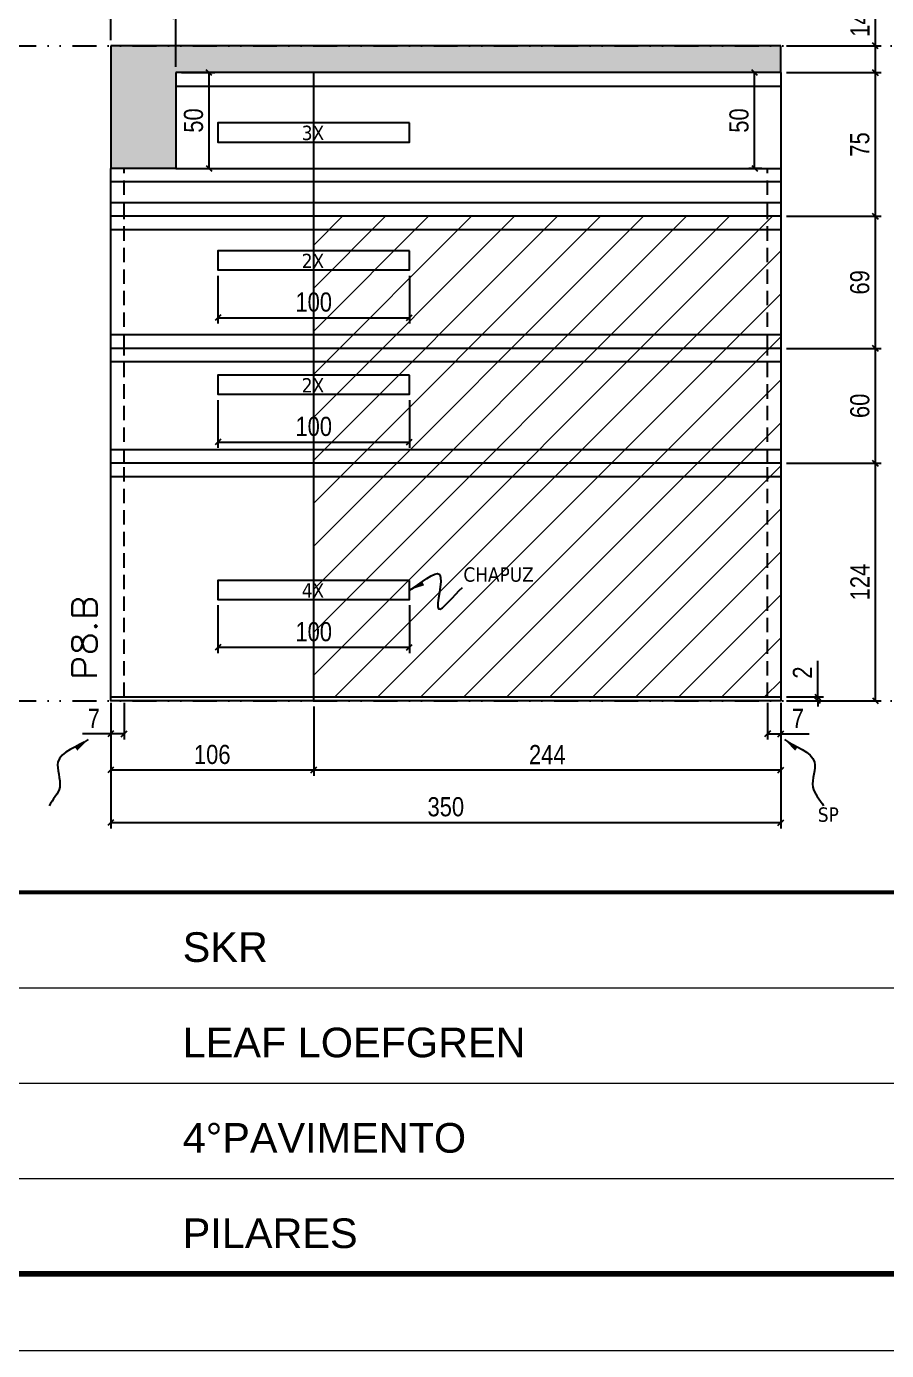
# Model space of a CAD drawing. Extents: x 14400 to 27878, y -21631 to 6985.
# Drawn here: x 19799 to 20248, y 2489 to 3180 of the extents above; entities that cross this region are included whole.
import ezdxf

# ---------------------------------------------------------------- set-up
doc = ezdxf.new("R2010")
doc.units = 0
for name, pattern in [('CONTINUO', [0]), ('DASHED', [0.75, 0.5, -0.25]), ('DIVIDE2', [0.625, 0.25, -0.125, 0, -0.125, 0, -0.125]), ('HIDDEN', [0.375, 0.25, -0.125])]:
    doc.linetypes.add(name, pattern=pattern)
for name, color, linetype in [('COTA', 241, 'Continuous'), ('Nível', 160, 'Continuous'), ('Painéis', 200, 'Continuous'), ('SARR_2.2x10', 60, 'Continuous'), ('SARR_2.2x7', 40, 'Continuous'), ('Sarrafo de Pressão', 42, 'HIDDEN'), ('texto', 7, 'Continuous')]:
    doc.layers.add(name, color=color, linetype=linetype)
for name, color, linetype, lineweight in [('Folhas', 255, 'Continuous', 9), ('Hachura', 251, 'Continuous', 9), ('SARRAFO DE PRESSAO', 251, 'DASHED', 9), ('Texto Seção', 7, 'Continuous', 15)]:
    doc.layers.add(name, color=color, linetype=linetype, lineweight=lineweight)
doc.styles.add('ARIAL', font='arial.ttf')
doc.styles.add('COTA TECNICA', font='techl___.ttf', dxfattribs={"height": 10})
doc.styles.add('COTA TECNICA-50', font='techl___.ttf', dxfattribs={"height": 10})
doc.styles.add('REGUA-120', font='ROMANS.shx', dxfattribs={"height": 15})
doc.styles.get("Standard").update_dxf_attribs({"font": 'arial.ttf'})
doc.dimstyles.new('COTA PAINEL-50', dxfattribs={"dimtxt": 10, "dimasz": 3, "dimexe": 3, "dimexo": 3, "dimgap": 3, "dimtad": 1, "dimdec": 1, "dimzin": 12, "dimdsep": 46, "dimtxsty": 'COTA TECNICA-50', "dimblk1": 'OBLIQUE', "dimblk2": 'OBLIQUE', "dimsah": 1, "dimcen": 0.9, "dimclrd": 4, "dimclre": 4, "dimclrt": 240, "dimadec": 1, "dimazin": 3, "dimtfac": 1, "dimtdec": 1, "dimtmove": 0, "dimatfit": 3, "dimfxl": 1, "dimtolj": 1, "dimtzin": 12, "dimarcsym": 0})
doc.dimstyles.new('PAINEL', dxfattribs={"dimtxt": 10, "dimasz": 3, "dimexe": 3, "dimexo": 3, "dimgap": 3, "dimtad": 1, "dimdec": 1, "dimzin": 12, "dimdsep": 46, "dimtxsty": 'COTA TECNICA', "dimblk1": 'OBLIQUE', "dimblk2": 'OBLIQUE', "dimsah": 1, "dimcen": 0.9, "dimclrd": 4, "dimclre": 4, "dimclrt": 240, "dimadec": 1, "dimazin": 3, "dimtfac": 1, "dimtdec": 1, "dimtmove": 0, "dimatfit": 3, "dimfxl": 1, "dimtolj": 1, "dimtzin": 12, "dimarcsym": 0})
doc.dimstyles.get("Standard").update_dxf_attribs({"dimtxt": 0.18, "dimasz": 0.18, "dimexe": 0.18, "dimexo": 0.0625, "dimgap": 0.09, "dimtad": 0, "dimtih": 1, "dimtoh": 1, "dimdec": 4, "dimzin": 0, "dimdsep": 46, "dimtxsty": 'Standard', "dimcen": 0.09, "dimadec": 0, "dimazin": 0, "dimtfac": 1, "dimtdec": 4, "dimtofl": 0, "dimtmove": 0, "dimatfit": 3, "dimfxl": 1, "dimtolj": 1, "dimtzin": 0, "dimarcsym": 0})

# ---------------------------------------------------------------- blocks, each defined once
blk = doc.blocks.new('9999999999')
at = {"color": 30, "linetype": 'CONTINUO'}
for p, q in [((98564.56, 34379.64), (99583.98, 34379.64)), ((98564.56, 34329.83), (99487.98, 34329.83)), ((98564.56, 34280.02), (99487.98, 34280.02))]:
    blk.add_line(p, q, dxfattribs=at)
at = {"color": 30, "linetype": 'CONTINUO', "const_width": 2}
blk.add_lwpolyline([(99583.98, 34230.21), (99583.98, 34414.45, 0.414214), (99568.98, 34429.45), (98228.98, 34429.45, 0.414214), (98213.98, 34414.45), (98213.98, 34245.21, 0.414214), (98228.98, 34230.21), (99583.98, 34230.21)], format="xyb", dxfattribs=at)
at = {"layer": 'Folhas'}
blk.add_lwpolyline([(98138.98, 34190.21), (99623.98, 34190.21), (99623.98, 35240.21), (98138.98, 35240.21)], close=True, dxfattribs=at)
at = {"layer": 'Folhas', "color": 30, "const_width": 3}
blk.add_lwpolyline([(98213.98, 34230.21), (99583.98, 34230.21), (99583.98, 35200.21), (98213.98, 35200.21)], close=True, dxfattribs=at)
at = {"color": 7, "linetype": 'Continuous', "ltscale": 5, "style": 'ARIAL'}
for s, height, p in [('SKR', 15.483, (98837.68, 34393.13)), ('LEAF LOEFGREN', 15.4829, (98837.68, 34343.32)), ('4°PAVIMENTO', 15.4829, (98837.68, 34293.51)), ('PILARES', 15.483, (98837.68, 34243.7))]:
    blk.add_text(s, height=height, dxfattribs=at).set_placement(p)
blk = doc.blocks.new('_Oblique')
at = {"color": 0, "linetype": 'ByBlock', "lineweight": -2}
blk.add_line((-0.5, -0.5), (0.5, 0.5), dxfattribs=at)
blk = doc.blocks.new('*D2337')
at = {"layer": 'COTA', "color": 4, "lineweight": -2, "transparency": 16777216}
for p, q in [((20196.1, 2952.29), (20245.47, 2952.29)), ((20242.47, 2828.29), (20242.47, 2952.29)), ((20196.1, 2828.29), (20245.47, 2828.29))]:
    blk.add_line(p, q, dxfattribs=at)
at = {"layer": 'Defpoints', "color": 0, "transparency": 16777216}
for p in [(20193.1, 2952.29), (20242.47, 2952.29), (20193.1, 2828.29)]:
    blk.add_point(p, dxfattribs=at)
at = {"layer": 'COTA', "color": 4, "lineweight": -2, "transparency": 16777216, "xscale": 3, "yscale": 3, "zscale": 3}
for p, rotation in [((20242.47, 2952.29), 90), ((20242.47, 2828.29), 270)]:
    blk.add_blockref('_Oblique', p, dxfattribs=dict(at, rotation=rotation))
at = {"layer": 'COTA', "color": 240, "transparency": 16777216, "insert": (20234.4, 2890.29), "char_height": 10, "attachment_point": 5, "rotation": 90, "style": 'COTA TECNICA'}
blk.add_mtext('\\A1;124', dxfattribs=at)
blk = doc.blocks.new('*D2338')
at = {"layer": 'COTA', "color": 4, "lineweight": -2, "transparency": 16777216}
for p, q in [((20196.1, 3012.29), (20245.47, 3012.29)), ((20242.47, 2952.29), (20242.47, 3012.29)), ((20196.1, 2952.29), (20245.47, 2952.29))]:
    blk.add_line(p, q, dxfattribs=at)
at = {"layer": 'Defpoints', "color": 0, "transparency": 16777216}
for p in [(20193.1, 3012.29), (20242.47, 3012.29), (20193.1, 2952.29)]:
    blk.add_point(p, dxfattribs=at)
at = {"layer": 'COTA', "color": 4, "lineweight": -2, "transparency": 16777216, "xscale": 3, "yscale": 3, "zscale": 3}
for p, rotation in [((20242.47, 3012.29), 90), ((20242.47, 2952.29), 270)]:
    blk.add_blockref('_Oblique', p, dxfattribs=dict(at, rotation=rotation))
at = {"layer": 'COTA', "color": 240, "transparency": 16777216, "insert": (20234.37, 2982.29), "char_height": 10, "attachment_point": 5, "rotation": 90, "style": 'COTA TECNICA'}
blk.add_mtext('\\A1;60', dxfattribs=at)
blk = doc.blocks.new('*D4444')
at = {"layer": 'COTA', "color": 4, "lineweight": -2, "transparency": 16777216}
for p, q in [((20242.47, 3170.29), (20242.47, 3189.4)), ((20196.1, 3170.29), (20245.47, 3170.29)), ((20242.47, 3156.29), (20242.47, 3170.29)), ((20196.1, 3156.29), (20245.47, 3156.29))]:
    blk.add_line(p, q, dxfattribs=at)
at = {"layer": 'Defpoints', "color": 0, "transparency": 16777216}
for p in [(20193.1, 3170.29), (20242.47, 3170.29), (20193.1, 3156.29)]:
    blk.add_point(p, dxfattribs=at)
at = {"layer": 'COTA', "color": 4, "lineweight": -2, "transparency": 16777216, "xscale": 3, "yscale": 3, "zscale": 3}
for p, rotation in [((20242.47, 3170.29), 90), ((20242.47, 3156.29), 270)]:
    blk.add_blockref('_Oblique', p, dxfattribs=dict(at, rotation=rotation))
at = {"layer": 'COTA', "color": 240, "transparency": 16777216, "insert": (20234.4, 3181.34), "char_height": 10, "attachment_point": 5, "rotation": 90, "style": 'COTA TECNICA'}
blk.add_mtext('\\A1;14', dxfattribs=at)
blk = doc.blocks.new('*D4451')
at = {"layer": 'COTA', "color": 4, "lineweight": -2, "transparency": 16777216}
for p, q in [((20196.1, 3081.29), (20245.47, 3081.29)), ((20242.47, 3012.29), (20242.47, 3081.29)), ((20196.1, 3012.29), (20245.47, 3012.29))]:
    blk.add_line(p, q, dxfattribs=at)
at = {"layer": 'Defpoints', "color": 0, "transparency": 16777216}
for p in [(20193.1, 3081.29), (20242.47, 3081.29), (20193.1, 3012.29)]:
    blk.add_point(p, dxfattribs=at)
at = {"layer": 'COTA', "color": 4, "lineweight": -2, "transparency": 16777216, "xscale": 3, "yscale": 3, "zscale": 3}
for p, rotation in [((20242.47, 3081.29), 90), ((20242.47, 3012.29), 270)]:
    blk.add_blockref('_Oblique', p, dxfattribs=dict(at, rotation=rotation))
at = {"layer": 'COTA', "color": 240, "transparency": 16777216, "insert": (20234.34, 3046.79), "char_height": 10, "attachment_point": 5, "rotation": 90, "style": 'COTA TECNICA'}
blk.add_mtext('\\A1;69', dxfattribs=at)
blk = doc.blocks.new('*D4450')
at = {"layer": 'COTA', "color": 4, "lineweight": -2, "transparency": 16777216}
for p, q in [((20196.1, 3156.29), (20245.47, 3156.29)), ((20242.47, 3081.29), (20242.47, 3156.29)), ((20196.1, 3081.29), (20245.47, 3081.29))]:
    blk.add_line(p, q, dxfattribs=at)
at = {"layer": 'Defpoints', "color": 0, "transparency": 16777216}
for p in [(20193.1, 3156.29), (20242.47, 3156.29), (20193.1, 3081.29)]:
    blk.add_point(p, dxfattribs=at)
at = {"layer": 'COTA', "color": 4, "lineweight": -2, "transparency": 16777216, "xscale": 3, "yscale": 3, "zscale": 3}
for p, rotation in [((20242.47, 3156.29), 90), ((20242.47, 3081.29), 270)]:
    blk.add_blockref('_Oblique', p, dxfattribs=dict(at, rotation=rotation))
at = {"layer": 'COTA', "color": 240, "transparency": 16777216, "insert": (20234.36, 3118.79), "char_height": 10, "attachment_point": 5, "rotation": 90, "style": 'COTA TECNICA'}
blk.add_mtext('\\A1;75', dxfattribs=at)
blk = doc.blocks.new('*D4458')
at = {"layer": 'COTA', "color": 4, "lineweight": -2, "transparency": 16777216}
for p, q in [((19843.1, 2827.29), (19843.1, 2761.67)), ((20193.1, 2827.29), (20193.1, 2761.67)), ((19843.1, 2764.67), (20193.1, 2764.67))]:
    blk.add_line(p, q, dxfattribs=at)
at = {"layer": 'Defpoints', "color": 0, "transparency": 16777216}
for p in [(19843.1, 2830.29), (20193.1, 2830.29), (20193.1, 2764.67)]:
    blk.add_point(p, dxfattribs=at)
at = {"layer": 'COTA', "color": 4, "lineweight": -2, "transparency": 16777216, "xscale": 3, "yscale": 3, "zscale": 3, "rotation": 180}
blk.add_blockref('_Oblique', (19843.1, 2764.67), dxfattribs=at)
at = {"layer": 'COTA', "color": 4, "lineweight": -2, "transparency": 16777216, "xscale": 3, "yscale": 3, "zscale": 3}
blk.add_blockref('_Oblique', (20193.1, 2764.67), dxfattribs=at)
at = {"layer": 'COTA', "color": 240, "transparency": 16777216, "insert": (20018.1, 2772.89), "char_height": 10, "attachment_point": 5, "style": 'COTA TECNICA'}
blk.add_mtext('\\A1;350', dxfattribs=at)
blk = doc.blocks.new('*D4459')
at = {"layer": 'COTA', "color": 4, "lineweight": -2, "transparency": 16777216}
for p, q in [((19843.1, 2825.29), (19843.1, 2808.04)), ((19850.1, 2827.29), (19850.1, 2808.04)), ((19843.1, 2811.04), (19828.37, 2811.04)), ((19850.1, 2811.04), (19843.1, 2811.04))]:
    blk.add_line(p, q, dxfattribs=at)
at = {"layer": 'Defpoints', "color": 0, "transparency": 16777216}
for p in [(19843.1, 2828.29), (19850.1, 2830.29), (19843.1, 2811.04)]:
    blk.add_point(p, dxfattribs=at)
at = {"layer": 'COTA', "color": 4, "lineweight": -2, "transparency": 16777216, "xscale": 3, "yscale": 3, "zscale": 3, "rotation": 180}
blk.add_blockref('_Oblique', (19843.1, 2811.04), dxfattribs=at)
at = {"layer": 'COTA', "color": 4, "lineweight": -2, "transparency": 16777216, "xscale": 3, "yscale": 3, "zscale": 3}
blk.add_blockref('_Oblique', (19850.1, 2811.04), dxfattribs=at)
at = {"layer": 'COTA', "color": 240, "transparency": 16777216, "insert": (19834.24, 2819.12), "char_height": 10, "attachment_point": 5, "style": 'COTA TECNICA-50'}
blk.add_mtext('\\A1;7', dxfattribs=at)
blk = doc.blocks.new('*D4460')
at = {"layer": 'COTA', "color": 4, "lineweight": -2, "transparency": 16777216}
for p, q in [((20186.1, 2827.29), (20186.1, 2808.04)), ((20193.1, 2825.29), (20193.1, 2808.04)), ((20186.1, 2811.04), (20193.1, 2811.04)), ((20193.1, 2811.04), (20207.83, 2811.04))]:
    blk.add_line(p, q, dxfattribs=at)
at = {"layer": 'Defpoints', "color": 0, "transparency": 16777216}
for p in [(20186.1, 2830.29), (20193.1, 2828.29), (20193.1, 2811.04)]:
    blk.add_point(p, dxfattribs=at)
at = {"layer": 'COTA', "color": 4, "lineweight": -2, "transparency": 16777216, "xscale": 3, "yscale": 3, "zscale": 3, "rotation": 180}
blk.add_blockref('_Oblique', (20186.1, 2811.04), dxfattribs=at)
at = {"layer": 'COTA', "color": 4, "lineweight": -2, "transparency": 16777216, "xscale": 3, "yscale": 3, "zscale": 3}
blk.add_blockref('_Oblique', (20193.1, 2811.04), dxfattribs=at)
at = {"layer": 'COTA', "color": 240, "transparency": 16777216, "insert": (20201.97, 2819.12), "char_height": 10, "attachment_point": 5, "style": 'COTA TECNICA-50'}
blk.add_mtext('\\A1;7', dxfattribs=at)
blk = doc.blocks.new('*D4461')
at = {"layer": 'COTA', "color": 4, "lineweight": -2, "transparency": 16777216}
for p, q in [((19949.1, 2825.29), (19949.1, 2789.11)), ((20193.1, 2825.29), (20193.1, 2789.11)), ((20193.1, 2792.11), (19949.1, 2792.11))]:
    blk.add_line(p, q, dxfattribs=at)
at = {"layer": 'Defpoints', "color": 0, "transparency": 16777216}
for p in [(19949.1, 2828.29), (20193.1, 2828.29), (19949.1, 2792.11)]:
    blk.add_point(p, dxfattribs=at)
at = {"layer": 'COTA', "color": 4, "lineweight": -2, "transparency": 16777216, "xscale": 3, "yscale": 3, "zscale": 3, "rotation": 180}
blk.add_blockref('_Oblique', (19949.1, 2792.11), dxfattribs=at)
at = {"layer": 'COTA', "color": 4, "lineweight": -2, "transparency": 16777216, "xscale": 3, "yscale": 3, "zscale": 3}
blk.add_blockref('_Oblique', (20193.1, 2792.11), dxfattribs=at)
at = {"layer": 'COTA', "color": 240, "transparency": 16777216, "insert": (20071.1, 2800.18), "char_height": 10, "attachment_point": 5, "style": 'COTA TECNICA'}
blk.add_mtext('\\A1;244', dxfattribs=at)
blk = doc.blocks.new('*D4464')
at = {"layer": 'COTA', "color": 4, "lineweight": -2, "transparency": 16777216}
for p, q in [((19843.1, 2825.29), (19843.1, 2789.11)), ((19949.1, 2825.29), (19949.1, 2789.11)), ((19949.1, 2792.11), (19843.1, 2792.11))]:
    blk.add_line(p, q, dxfattribs=at)
at = {"layer": 'Defpoints', "color": 0, "transparency": 16777216}
for p in [(19843.1, 2828.29), (19949.1, 2828.29), (19843.1, 2792.11)]:
    blk.add_point(p, dxfattribs=at)
at = {"layer": 'COTA', "color": 4, "lineweight": -2, "transparency": 16777216, "xscale": 3, "yscale": 3, "zscale": 3, "rotation": 180}
blk.add_blockref('_Oblique', (19843.1, 2792.11), dxfattribs=at)
at = {"layer": 'COTA', "color": 4, "lineweight": -2, "transparency": 16777216, "xscale": 3, "yscale": 3, "zscale": 3}
blk.add_blockref('_Oblique', (19949.1, 2792.11), dxfattribs=at)
at = {"layer": 'COTA', "color": 240, "transparency": 16777216, "insert": (19896.1, 2800.21), "char_height": 10, "attachment_point": 5, "style": 'COTA TECNICA'}
blk.add_mtext('\\A1;106', dxfattribs=at)
blk = doc.blocks.new('*D4456')
at = {"layer": 'COTA', "color": 4, "linetype": 'ByBlock', "lineweight": -2, "transparency": 16777216}
for p, q in [((19899.1, 2878.13), (19899.1, 2853.2)), ((19999.1, 2878.13), (19999.1, 2853.2)), ((19899.1, 2856.2), (19999.1, 2856.2))]:
    blk.add_line(p, q, dxfattribs=at)
at = {"layer": 'Defpoints', "color": 0, "linetype": 'ByBlock', "transparency": 16777216}
for p in [(19899.1, 2881.13), (19999.1, 2881.13), (19999.1, 2856.2)]:
    blk.add_point(p, dxfattribs=at)
at = {"layer": 'COTA', "color": 4, "linetype": 'ByBlock', "lineweight": -2, "transparency": 16777216, "xscale": 3, "yscale": 3, "zscale": 3, "rotation": 180}
blk.add_blockref('_Oblique', (19899.1, 2856.2), dxfattribs=at)
at = {"layer": 'COTA', "color": 4, "linetype": 'ByBlock', "lineweight": -2, "transparency": 16777216, "xscale": 3, "yscale": 3, "zscale": 3}
blk.add_blockref('_Oblique', (19999.1, 2856.2), dxfattribs=at)
at = {"layer": 'COTA', "color": 240, "linetype": 'ByBlock', "transparency": 16777216, "insert": (19949.1, 2864.3), "char_height": 10, "attachment_point": 5, "style": 'COTA TECNICA'}
blk.add_mtext('\\A1;100', dxfattribs=at)
blk = doc.blocks.new('*D4457')
at = {"layer": 'COTA', "color": 4, "linetype": 'ByBlock', "lineweight": -2, "transparency": 16777216}
for p, q in [((19899.1, 2985.32), (19899.1, 2960.4)), ((19999.1, 2985.32), (19999.1, 2960.4)), ((19899.1, 2963.4), (19999.1, 2963.4))]:
    blk.add_line(p, q, dxfattribs=at)
at = {"layer": 'Defpoints', "color": 0, "linetype": 'ByBlock', "transparency": 16777216}
for p in [(19899.1, 2988.32), (19999.1, 2988.32), (19999.1, 2963.4)]:
    blk.add_point(p, dxfattribs=at)
at = {"layer": 'COTA', "color": 4, "linetype": 'ByBlock', "lineweight": -2, "transparency": 16777216, "xscale": 3, "yscale": 3, "zscale": 3, "rotation": 180}
blk.add_blockref('_Oblique', (19899.1, 2963.4), dxfattribs=at)
at = {"layer": 'COTA', "color": 4, "linetype": 'ByBlock', "lineweight": -2, "transparency": 16777216, "xscale": 3, "yscale": 3, "zscale": 3}
blk.add_blockref('_Oblique', (19999.1, 2963.4), dxfattribs=at)
at = {"layer": 'COTA', "color": 240, "linetype": 'ByBlock', "transparency": 16777216, "insert": (19949.1, 2971.5), "char_height": 10, "attachment_point": 5, "style": 'COTA TECNICA'}
blk.add_mtext('\\A1;100', dxfattribs=at)
blk = doc.blocks.new('*D4455')
at = {"layer": 'COTA', "color": 4, "linetype": 'ByBlock', "lineweight": -2, "transparency": 16777216}
for p, q in [((19899.1, 3050.27), (19899.1, 3025.34)), ((19999.1, 3050.27), (19999.1, 3025.34)), ((19899.1, 3028.34), (19999.1, 3028.34))]:
    blk.add_line(p, q, dxfattribs=at)
at = {"layer": 'Defpoints', "color": 0, "linetype": 'ByBlock', "transparency": 16777216}
for p in [(19899.1, 3053.27), (19999.1, 3053.27), (19999.1, 3028.34)]:
    blk.add_point(p, dxfattribs=at)
at = {"layer": 'COTA', "color": 4, "linetype": 'ByBlock', "lineweight": -2, "transparency": 16777216, "xscale": 3, "yscale": 3, "zscale": 3, "rotation": 180}
blk.add_blockref('_Oblique', (19899.1, 3028.34), dxfattribs=at)
at = {"layer": 'COTA', "color": 4, "linetype": 'ByBlock', "lineweight": -2, "transparency": 16777216, "xscale": 3, "yscale": 3, "zscale": 3}
blk.add_blockref('_Oblique', (19999.1, 3028.34), dxfattribs=at)
at = {"layer": 'COTA', "color": 240, "linetype": 'ByBlock', "transparency": 16777216, "insert": (19949.1, 3036.44), "char_height": 10, "attachment_point": 5, "style": 'COTA TECNICA'}
blk.add_mtext('\\A1;100', dxfattribs=at)
blk = doc.blocks.new('*D4462')
at = {"layer": 'COTA', "color": 4, "lineweight": -2, "transparency": 16777216}
for p, q in [((19843.1, 3173.29), (19843.1, 3188.92)), ((19877.1, 3159.29), (19877.1, 3188.92)), ((19877.1, 3185.92), (19843.1, 3185.92))]:
    blk.add_line(p, q, dxfattribs=at)
at = {"layer": 'Defpoints', "color": 0, "transparency": 16777216}
for p in [(19843.1, 3185.92), (19843.1, 3170.29), (19877.1, 3156.29)]:
    blk.add_point(p, dxfattribs=at)
at = {"layer": 'COTA', "color": 4, "lineweight": -2, "transparency": 16777216, "xscale": 3, "yscale": 3, "zscale": 3, "rotation": 180}
blk.add_blockref('_Oblique', (19843.1, 3185.92), dxfattribs=at)
at = {"layer": 'COTA', "color": 4, "lineweight": -2, "transparency": 16777216, "xscale": 3, "yscale": 3, "zscale": 3}
blk.add_blockref('_Oblique', (19877.1, 3185.92), dxfattribs=at)
at = {"layer": 'COTA', "color": 240, "transparency": 16777216, "insert": (19860.1, 3194.14), "char_height": 10, "attachment_point": 5, "style": 'COTA TECNICA'}
blk.add_mtext('\\A1;34', dxfattribs=at)
blk = doc.blocks.new('*D4463')
at = {"layer": 'COTA', "color": 4, "lineweight": -2, "transparency": 16777216}
for p, q in [((19880.1, 3156.29), (19897.45, 3156.29)), ((19894.45, 3106.29), (19894.45, 3156.29)), ((19880.1, 3106.29), (19897.45, 3106.29))]:
    blk.add_line(p, q, dxfattribs=at)
at = {"layer": 'Defpoints', "color": 0, "transparency": 16777216}
for p in [(19877.1, 3156.29), (19894.45, 3156.29), (19877.1, 3106.29)]:
    blk.add_point(p, dxfattribs=at)
at = {"layer": 'COTA', "color": 4, "lineweight": -2, "transparency": 16777216, "xscale": 3, "yscale": 3, "zscale": 3}
for p, rotation in [((19894.45, 3156.29), 90), ((19894.45, 3106.29), 270)]:
    blk.add_blockref('_Oblique', p, dxfattribs=dict(at, rotation=rotation))
at = {"layer": 'COTA', "color": 240, "transparency": 16777216, "insert": (19886.34, 3131.29), "char_height": 10, "attachment_point": 5, "rotation": 90, "style": 'COTA TECNICA'}
blk.add_mtext('\\A1;50', dxfattribs=at)
blk = doc.blocks.new('*D4465')
at = {"layer": 'COTA', "color": 4, "lineweight": -2, "transparency": 16777216}
for p, q in [((20183.1, 3156.29), (20176.4, 3156.29)), ((20179.4, 3106.29), (20179.4, 3156.29)), ((20183.1, 3106.29), (20176.4, 3106.29))]:
    blk.add_line(p, q, dxfattribs=at)
at = {"layer": 'Defpoints', "color": 0, "transparency": 16777216}
for p in [(20179.4, 3156.29), (20186.1, 3156.29), (20186.1, 3106.29)]:
    blk.add_point(p, dxfattribs=at)
at = {"layer": 'COTA', "color": 4, "lineweight": -2, "transparency": 16777216, "xscale": 3, "yscale": 3, "zscale": 3}
for p, rotation in [((20179.4, 3156.29), 90), ((20179.4, 3106.29), 270)]:
    blk.add_blockref('_Oblique', p, dxfattribs=dict(at, rotation=rotation))
at = {"layer": 'COTA', "color": 240, "transparency": 16777216, "insert": (20171.29, 3131.29), "char_height": 10, "attachment_point": 5, "rotation": 90, "style": 'COTA TECNICA'}
blk.add_mtext('\\A1;50', dxfattribs=at)
blk = doc.blocks.new('*D4466')
at = {"layer": 'COTA', "color": 4, "lineweight": -2, "transparency": 16777216}
for p, q in [((20212.36, 2830.29), (20212.36, 2849.09)), ((20196.1, 2830.29), (20215.36, 2830.29)), ((20196.1, 2828.29), (20215.36, 2828.29)), ((20212.36, 2828.29), (20212.36, 2830.29)), ((20212.36, 2828.29), (20212.36, 2825.29))]:
    blk.add_line(p, q, dxfattribs=at)
at = {"layer": 'Defpoints', "color": 0, "transparency": 16777216}
for p in [(20193.1, 2830.29), (20193.1, 2828.29), (20212.36, 2828.29)]:
    blk.add_point(p, dxfattribs=at)
at = {"layer": 'COTA', "color": 4, "lineweight": -2, "transparency": 16777216, "xscale": 3, "yscale": 3, "zscale": 3}
for p, rotation in [((20212.36, 2830.29), 270), ((20212.36, 2828.29), 90)]:
    blk.add_blockref('_Oblique', p, dxfattribs=dict(at, rotation=rotation))
at = {"layer": 'COTA', "color": 240, "transparency": 16777216, "insert": (20204.36, 2843.03), "char_height": 10, "attachment_point": 5, "rotation": 90, "style": 'COTA TECNICA-50'}
blk.add_mtext('\\A1;2', dxfattribs=at)

msp = doc.modelspace()

# ---------------------------------------------------------------- hatches: boundary and pattern name
at = {"layer": 'COTA'}
h = msp.add_hatch(dxfattribs=at)
h.set_pattern_fill('AR-CONC', color=256, scale=0.03)
h.paths.add_polyline_path([(19877.1, 3156.29), (20193.1, 3156.29), (20193.1, 3170.29), (19843.1, 3170.29), (19843.1, 3106.29), (19877.1, 3106.29)])
at = {"layer": 'Hachura'}
h = msp.add_hatch(dxfattribs=at)
h.set_pattern_fill('ANSI31', color=256, scale=5)
h.paths.add_polyline_path([(19949.1, 3081.29), (20193.1, 3081.29), (20193.1, 3012.29), (19949.1, 3012.29)])
h.paths.add_polyline_path([(19949.1, 3012.29), (20193.1, 3012.29), (20193.1, 2952.29), (19949.1, 2952.29)])
h.paths.add_polyline_path([(19949.1, 2952.29), (20193.1, 2952.29), (20193.1, 2830.29), (19949.1, 2830.29)])

# ---------------------------------------------------------------- linework, layer by layer
at = {"layer": 'COTA'}
for p, q in [((20193.1, 3170.29), (19843.1, 3170.29)), ((19843.1, 3170.29), (19843.1, 3106.29)), ((20193.1, 3156.29), (20193.1, 3170.29))]:
    msp.add_line(p, q, dxfattribs=at)
at = {"layer": 'Nível', "color": 4, "linetype": 'DIVIDE2', "ltscale": 50}
for p, q in [((19256.97, 3170.29), (20626.97, 3170.29)), ((19256.97, 2828.29), (20626.97, 2828.29))]:
    msp.add_line(p, q, dxfattribs=at)
at = {"layer": 'Painéis'}
for p, q in [((19877.1, 3156.29), (19877.1, 3106.29)), ((20193.1, 3156.29), (19877.1, 3156.29)), ((19949.1, 2828.29), (19949.1, 3156.29)), ((20193.1, 3156.29), (20193.1, 2830.29)), ((19843.1, 2830.29), (19843.1, 3106.29)), ((19877.1, 3106.29), (19843.1, 3106.29)), ((20193.1, 3081.29), (19843.1, 3081.29)), ((20193.1, 3012.29), (19843.1, 3012.29)), ((20193.1, 2952.29), (19843.1, 2952.29))]:
    msp.add_line(p, q, dxfattribs=at)
msp.add_lwpolyline([(19843.1, 2830.29), (20193.1, 2830.29), (20193.1, 2828.29), (19843.1, 2828.29)], close=True, dxfattribs=at)
at = {"layer": 'SARR_2.2x10'}
for points in [[(19999.1, 3130.06), (19899.1, 3130.06), (19899.1, 3120.06), (19999.1, 3120.06)], [(19999.1, 3063.27), (19899.1, 3063.27), (19899.1, 3053.27), (19999.1, 3053.27)], [(19999.1, 2998.32), (19899.1, 2998.32), (19899.1, 2988.32), (19999.1, 2988.32)], [(19999.1, 2891.13), (19899.1, 2891.13), (19899.1, 2881.13), (19999.1, 2881.13)]]:
    msp.add_lwpolyline(points, close=True, dxfattribs=at)
at = {"layer": 'SARR_2.2x7'}
for p, q in [((19877.1, 3149.29), (19949.1, 3149.29)), ((19949.1, 3149.29), (20193.1, 3149.29)), ((19877.1, 3106.29), (19949.1, 3106.29)), ((19949.1, 3106.29), (20193.1, 3106.29)), ((19949.1, 3099.29), (19843.1, 3099.29)), ((20193.1, 3099.29), (19949.1, 3099.29)), ((19949.1, 3088.29), (19843.1, 3088.29)), ((20193.1, 3088.29), (19949.1, 3088.29)), ((19949.1, 3074.29), (19843.1, 3074.29)), ((20193.1, 3074.29), (19949.1, 3074.29)), ((19949.1, 3019.29), (19843.1, 3019.29)), ((20193.1, 3019.29), (19949.1, 3019.29)), ((19949.1, 3005.29), (19843.1, 3005.29)), ((20193.1, 3005.29), (19949.1, 3005.29)), ((19949.1, 2959.29), (19843.1, 2959.29)), ((20193.1, 2959.29), (19949.1, 2959.29)), ((19949.1, 2945.29), (19843.1, 2945.29)), ((20193.1, 2945.29), (19949.1, 2945.29))]:
    msp.add_line(p, q, dxfattribs=at)
at = {"layer": 'Sarrafo de Pressão', "ltscale": 30}
for p, q in [((19850.1, 3081.29), (19850.1, 3106.29)), ((20186.1, 3081.29), (20186.1, 3106.29)), ((19850.1, 3012.29), (19850.1, 3081.29)), ((20186.1, 3012.29), (20186.1, 3081.29)), ((19850.1, 2952.29), (19850.1, 3012.29)), ((20186.1, 2952.29), (20186.1, 3012.29)), ((19850.1, 2830.29), (19850.1, 2952.29)), ((20186.1, 2830.29), (20186.1, 2952.29))]:
    msp.add_line(p, q, dxfattribs=at)

# ---------------------------------------------------------------- block references
at = {"layer": 'SARRAFO DE PRESSAO', "color": 6, "linetype": 'ByBlock'}
msp.add_blockref('9999999999', (-78957.01, -31701.2), dxfattribs=at)

# ---------------------------------------------------------------- texts
at = {"layer": 'texto', "color": 0, "char_height": 7.5, "attachment_point": 5}
for s, insert in [('{\\fTahoma|b0|i0|c0|p34;\\C4;3X}', (19948.71, 3124.76)), ('{\\fTahoma|b0|i0|c0|p34;\\C4;2X}', (19948.71, 3057.97)), ('{\\fTahoma|b0|i0|c0|p34;\\C4;2X}', (19948.71, 2993.03)), ('{\\fTahoma|b0|i0|c0|p34;\\C4;CHAPUZ}', (20045.65, 2894.14)), ('{\\fTahoma|b0|i0|c0|p34;\\C4;4X}', (19948.71, 2885.84)), ('{\\fTahoma|b0|i0|c0|p34;\\C4;SP}', (20217.88, 2768.79))]:
    msp.add_mtext(s, dxfattribs=dict(at, insert=insert))
at = {"layer": 'Texto Seção', "style": 'REGUA-120', "width": 1.1}
msp.add_text('P8.B', height=13, rotation=90, dxfattribs=at).set_placement((19835.85, 2839.05))

# ---------------------------------------------------------------- dimensions: what is measured, and where the dimension line sits
at = {"layer": 'COTA'}
for base, p1, p2, angle, dimstyle, picture, middle in [((19843.1, 3185.92), (19877.1, 3156.29), (19843.1, 3170.29), 180, 'PAINEL', '*D4462', (19860.1, 3194.14)), ((20242.47, 3170.29), (20193.1, 3156.29), (20193.1, 3170.29), 90, 'PAINEL', '*D4444', (20234.4, 3181.34)), ((19894.45, 3156.29), (19877.1, 3106.29), (19877.1, 3156.29), 90, 'PAINEL', '*D4463', (19886.34, 3131.29)), ((20179.4, 3156.29), (20186.1, 3106.29), (20186.1, 3156.29), 90, 'PAINEL', '*D4465', (20171.29, 3131.29)), ((20242.47, 3156.29), (20193.1, 3081.29), (20193.1, 3156.29), 90, 'PAINEL', '*D4450', (20234.36, 3118.79)), ((20242.47, 3081.29), (20193.1, 3012.29), (20193.1, 3081.29), 90, 'PAINEL', '*D4451', (20234.34, 3046.79)), ((20242.47, 3012.29), (20193.1, 2952.29), (20193.1, 3012.29), 90, 'PAINEL', '*D2338', (20234.37, 2982.29)), ((20242.47, 2952.29), (20193.1, 2828.29), (20193.1, 2952.29), 90, 'PAINEL', '*D2337', (20234.4, 2890.29)), ((19843.1, 2811.04), (19850.1, 2830.29), (19843.1, 2828.29), 180, 'COTA PAINEL-50', '*D4459', (19834.24, 2819.12)), ((19843.1, 2792.11), (19949.1, 2828.29), (19843.1, 2828.29), 180, 'PAINEL', '*D4464', (19896.1, 2800.21)), ((19949.1, 2792.11), (20193.1, 2828.29), (19949.1, 2828.29), 180, 'PAINEL', '*D4461', (20071.1, 2800.18)), ((20193.1, 2811.04), (20186.1, 2830.29), (20193.1, 2828.29), 0, 'COTA PAINEL-50', '*D4460', (20201.97, 2819.12))]:
    dim = msp.add_linear_dim(base=base, p1=p1, p2=p2, angle=angle, dimstyle=dimstyle, dxfattribs=at)
    dim.commit()
    dim.dimension.update_dxf_attribs({"geometry": picture, "text_midpoint": middle})
at = {"layer": 'COTA', "linetype": 'ByBlock'}
for base, p1, p2, picture, middle in [((19999.1, 3028.34), (19899.1, 3053.27), (19999.1, 3053.27), '*D4455', (19949.1, 3036.44)), ((19999.1, 2963.4), (19899.1, 2988.32), (19999.1, 2988.32), '*D4457', (19949.1, 2971.5)), ((19999.1, 2856.2), (19899.1, 2881.13), (19999.1, 2881.13), '*D4456', (19949.1, 2864.3))]:
    dim = msp.add_linear_dim(base=base, p1=p1, p2=p2, angle=180, dimstyle='PAINEL', dxfattribs=at)
    dim.commit()
    dim.dimension.update_dxf_attribs({"geometry": picture, "text_midpoint": middle})
at = {"layer": 'COTA'}
dim = msp.add_linear_dim(base=(20212.36, 2828.29), p1=(20193.1, 2830.29), p2=(20193.1, 2828.29), angle=90, dimstyle='COTA PAINEL-50', dxfattribs=at)
dim.commit()
dim.dimension.update_dxf_attribs({"geometry": '*D4466', "text_midpoint": (20212.36, 2843.03), "dimtype": 160})
dim = msp.add_linear_dim(base=(20193.1, 2764.67), p1=(19843.1, 2830.29), p2=(20193.1, 2830.29), angle=0, dimstyle='PAINEL', override={"dimarcsym": 2}, dxfattribs=at)
dim.commit()
dim.dimension.update_dxf_attribs({"geometry": '*D4458', "text_midpoint": (20018.1, 2772.89)})

# ---------------------------------------------------------------- leaders
at = {"layer": 'COTA', "path_type": 1}
for points in [[(19999.1, 2886.13), (20014.89, 2894.14), (20014.3, 2876.27), (20026.74, 2887.41)], [(19831.27, 2808.1), (19815.49, 2796.27), (19816.41, 2783.26), (19810.86, 2773.48)], [(20194.93, 2808.1), (20210.72, 2796.27), (20209.79, 2783.26), (20215.34, 2773.48)]]:
    msp.add_leader(points, dimstyle='Standard', override={"dimasz": 8}, dxfattribs=at)

doc.saveas('drawing.dxf')
